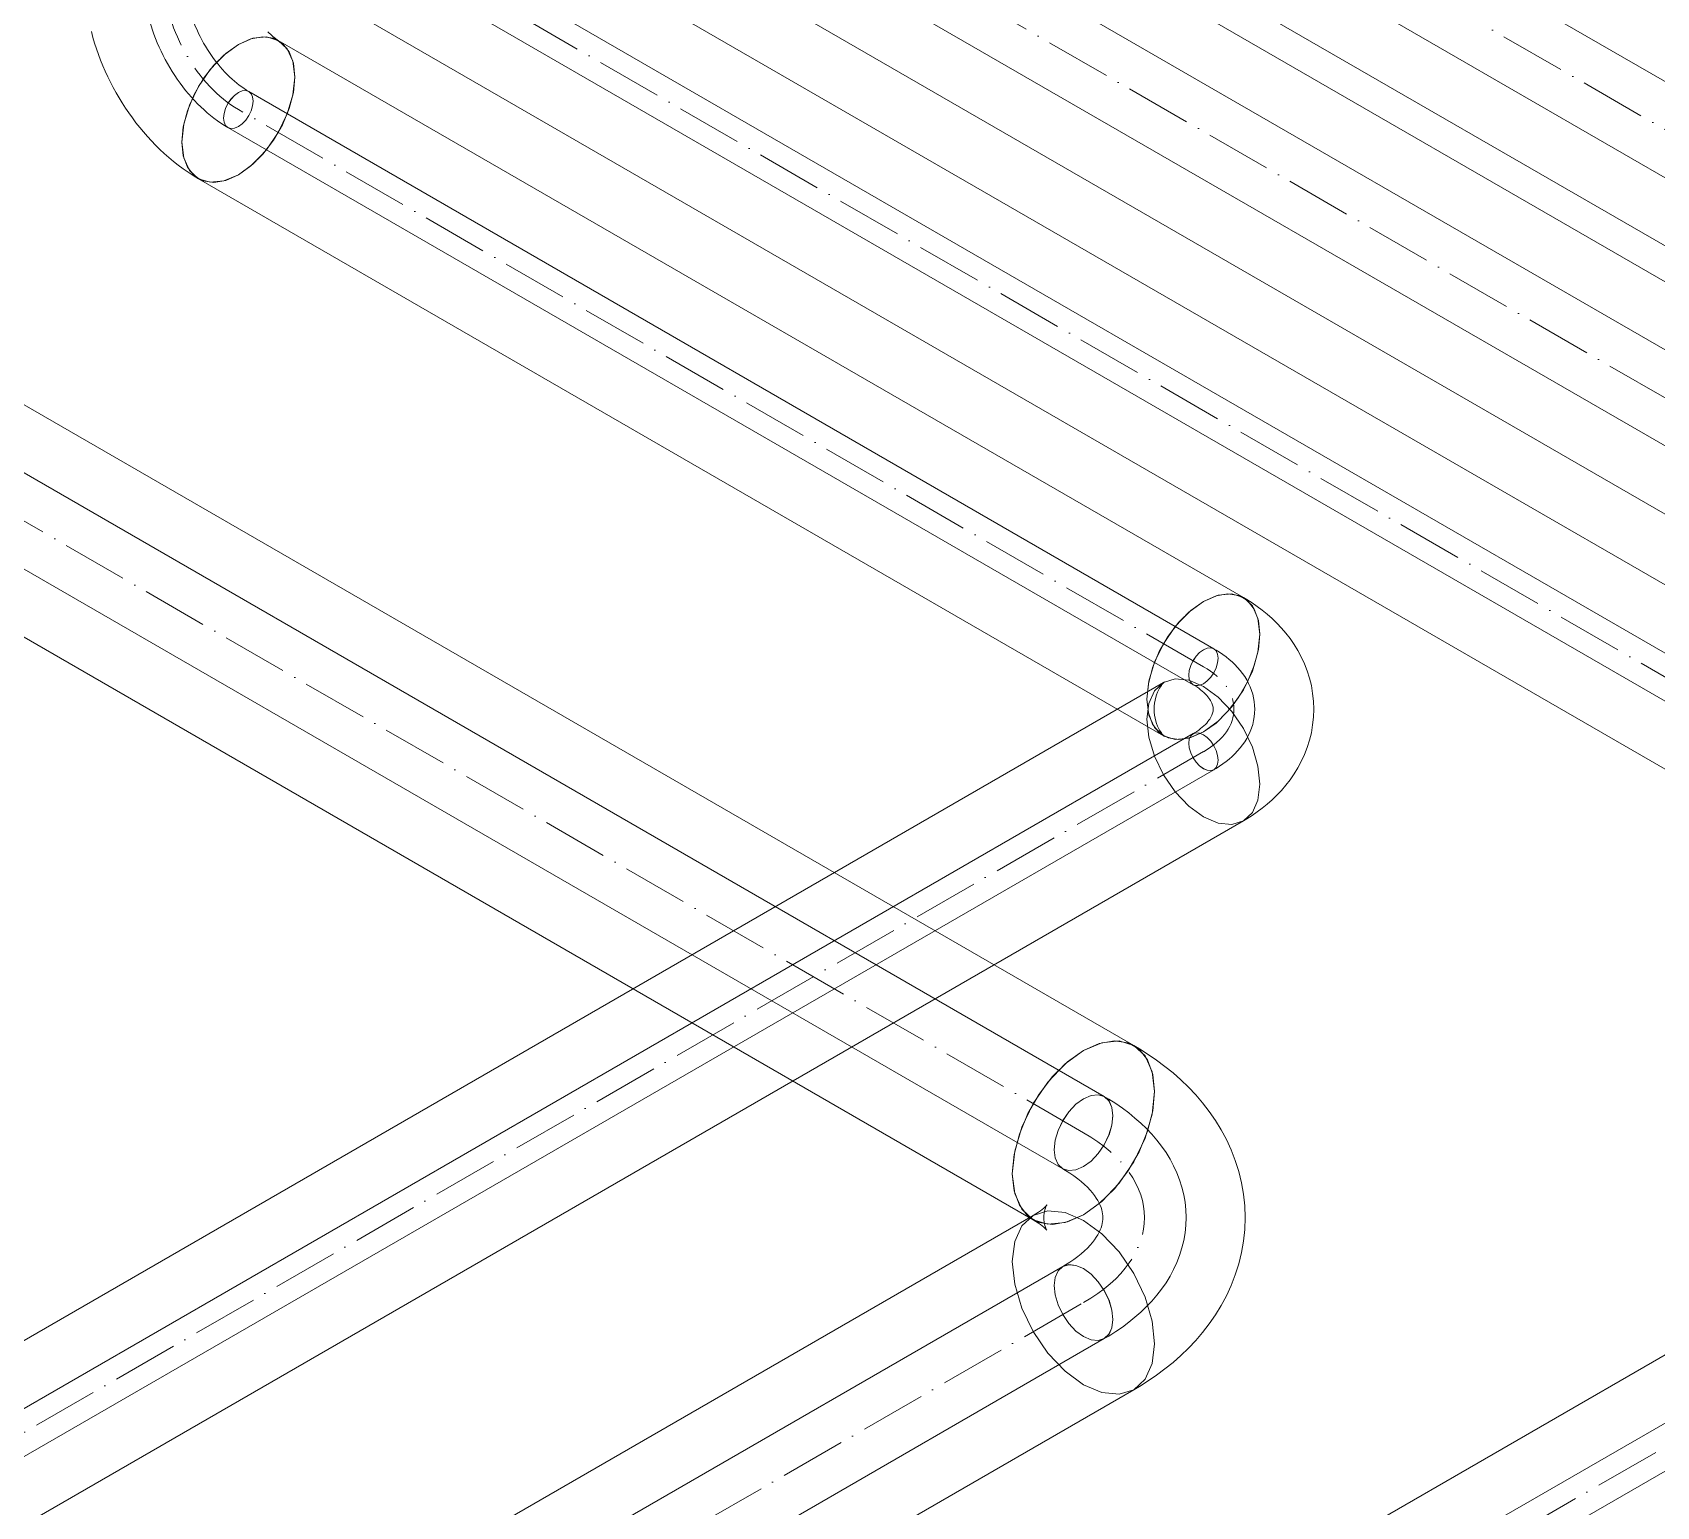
# Model space of a CAD drawing. Header units: millimetres. Extents: x -88595 to 880822, y -1054509 to -148035.
# Drawn here: x 424628.7 to 424876.4, y -355704.1 to -355479.3 of the extents above; entities that cross this region are included whole.
import ezdxf

# ---------------------------------------------------------------- set-up
doc = ezdxf.new("R2010")
doc.units = ezdxf.units.MM
doc.linetypes.add('$12$ADSK_Осевая', pattern=[14, 10, -2, 0, -2])
doc.linetypes.add('$13$ADSK_Осевая', pattern=[14, 10, -2, 0, -2])
for name, color, linetype, lineweight in [('Изоляция', 7, 'Continuous', 18), ('Трубопровод', 7, 'Continuous', 18), ('Трубопроводы', 7, 'Continuous', 18)]:
    doc.layers.add(name, color=color, linetype=linetype, lineweight=lineweight)

# ---------------------------------------------------------------- blocks, each defined once
blk = doc.blocks.new('$0$ADSK_МедьПайка_Отвод-гнутая труба - Отвод _гнутая труба_-V159-В_ОВ3_1')
at = {"layer": 'Трубопроводы', "color": 190, "true_color": 0x8000ff}
for points in [[(9860, -8223, 0), (9860.08, -8222.28, 0), (9860.3, -8221.53, 0), (9860.66, -8220.79, 0), (9861.12, -8220.11, 0), (9861.66, -8219.53, 0), (9862.24, -8219.11, 0), (9862.82, -8218.86, 0), (9863.37, -8218.81, 0), (9863.83, -8218.95, 0), (9864.19, -8219.28, 0), (9864.41, -8219.78, 0), (9864.49, -8220.41, 0)], [(9870.07, -8228.18, 0), (9870.05, -8227.6, 0), (9869.99, -8227.01, 0), (9869.89, -8226.44, 0), (9869.75, -8225.87, 0), (9869.57, -8225.31, 0), (9869.36, -8224.77, 0), (9869.12, -8224.24, 0), (9868.84, -8223.72, 0), (9868.54, -8223.22, 0), (9868.2, -8222.74, 0), (9867.84, -8222.27, 0), (9867.46, -8221.83, 0), (9867.05, -8221.39, 0), (9866.62, -8220.98, 0), (9866.17, -8220.58, 0), (9865.7, -8220.2, 0), (9865.21, -8219.84, 0), (9864.7, -8219.49, 0), (9864.17, -8219.16, 0), (9863.83, -8218.95, 0)], [(9864.49, -8220.41, 0), (9864.41, -8221.12, 0), (9864.19, -8221.88, 0), (9863.83, -8222.62, 0), (9863.37, -8223.3, 0), (9862.82, -8223.87, 0), (9862.24, -8224.3, 0), (9861.66, -8224.54, 0), (9861.12, -8224.6, 0), (9860.66, -8224.45, 0), (9860.3, -8224.12, 0), (9860.08, -8223.63, 0), (9860, -8223, 0)], [(9863.72, -8228.18, 0), (9863.71, -8228.04, 0), (9863.7, -8227.89, 0), (9863.67, -8227.74, 0), (9863.63, -8227.58, 0), (9863.58, -8227.41, 0), (9863.52, -8227.24, 0), (9863.43, -8227.07, 0), (9863.33, -8226.88, 0), (9863.22, -8226.69, 0), (9863.08, -8226.49, 0), (9862.92, -8226.29, 0), (9862.74, -8226.08, 0), (9862.54, -8225.87, 0), (9862.32, -8225.65, 0), (9862.07, -8225.43, 0), (9861.81, -8225.22, 0), (9861.52, -8225, 0), (9861.21, -8224.79, 0), (9860.88, -8224.58, 0), (9860.66, -8224.45, 0)], [(9863.72, -8228.18, 0), (9863.71, -8228.33, 0), (9863.7, -8228.48, 0), (9863.67, -8228.63, 0), (9863.63, -8228.79, 0), (9863.58, -8228.95, 0), (9863.52, -8229.12, 0), (9863.43, -8229.3, 0), (9863.33, -8229.49, 0), (9863.22, -8229.68, 0), (9863.08, -8229.88, 0), (9862.92, -8230.08, 0), (9862.74, -8230.29, 0), (9862.54, -8230.5, 0), (9862.32, -8230.72, 0), (9862.07, -8230.93, 0), (9861.81, -8231.15, 0), (9861.52, -8231.36, 0), (9861.21, -8231.58, 0), (9860.88, -8231.78, 0), (9860.66, -8231.92, 0)], [(9870.07, -8228.18, 0), (9870.05, -8228.77, 0), (9869.99, -8229.35, 0), (9869.89, -8229.93, 0), (9869.75, -8230.5, 0), (9869.57, -8231.06, 0), (9869.36, -8231.6, 0), (9869.12, -8232.13, 0), (9868.84, -8232.65, 0), (9868.54, -8233.15, 0), (9868.2, -8233.63, 0), (9867.84, -8234.09, 0), (9867.46, -8234.54, 0), (9867.05, -8234.97, 0), (9866.62, -8235.39, 0), (9866.17, -8235.79, 0), (9865.7, -8236.17, 0), (9865.21, -8236.53, 0), (9864.7, -8236.88, 0), (9864.17, -8237.21, 0), (9863.83, -8237.41, 0)], [(9864.49, -8235.96, 0), (9864.41, -8235.25, 0), (9864.19, -8234.49, 0), (9863.83, -8233.75, 0), (9863.37, -8233.07, 0), (9862.82, -8232.5, 0), (9862.24, -8232.07, 0), (9861.66, -8231.83, 0), (9861.12, -8231.77, 0), (9860.66, -8231.92, 0), (9860.3, -8232.25, 0), (9860.08, -8232.74, 0), (9860, -8233.37, 0)], [(9860, -8233.37, 0), (9860.08, -8234.08, 0), (9860.3, -8234.84, 0), (9860.66, -8235.58, 0), (9861.12, -8236.26, 0), (9861.66, -8236.83, 0), (9862.24, -8237.26, 0), (9862.82, -8237.5, 0), (9863.37, -8237.56, 0), (9863.83, -8237.41, 0), (9864.19, -8237.08, 0), (9864.41, -8236.59, 0), (9864.49, -8235.96, 0)]]:
    blk.add_polyline3d(points, dxfattribs=at)
blk = doc.blocks.new('$0$ADSK_МедьПайка_Отвод-гнутая труба - Отвод _гнутая труба_-V142-В_ОВ3_1')
at = {"layer": 'Трубопроводы', "color": 190, "true_color": 0x8000ff}
for points in [[(-18524.96, 7932.15, 0), (-18524.41, 7932.45, 0), (-18523.84, 7932.74, 0), (-18523.26, 7933.02, 0), (-18522.66, 7933.28, 0), (-18522.06, 7933.52, 0), (-18521.43, 7933.75, 0), (-18520.8, 7933.96, 0), (-18520.16, 7934.16, 0), (-18519.5, 7934.34, 0), (-18518.84, 7934.5, 0), (-18518.17, 7934.65, 0), (-18517.49, 7934.78, 0), (-18516.81, 7934.9, 0), (-18516.11, 7935, 0), (-18515.42, 7935.08, 0), (-18514.72, 7935.15, 0), (-18514.01, 7935.2, 0), (-18513.31, 7935.23, 0), (-18512.6, 7935.25, 0), (-18511.89, 7935.26, 0), (-18511.18, 7935.24, 0), (-18510.48, 7935.21, 0), (-18509.77, 7935.16, 0), (-18509.07, 7935.1, 0), (-18508.37, 7935.02, 0), (-18507.68, 7934.93, 0), (-18506.99, 7934.81, 0), (-18506.31, 7934.69, 0), (-18505.64, 7934.54, 0), (-18504.97, 7934.38, 0), (-18504.32, 7934.21, 0), (-18503.67, 7934.01, 0), (-18503.03, 7933.81, 0), (-18502.41, 7933.58, 0), (-18501.8, 7933.34, 0), (-18501.2, 7933.09, 0), (-18500.61, 7932.82, 0), (-18500.04, 7932.53, 0), (-18499.48, 7932.23, 0), (-18499.34, 7932.15, 0)], [(-18521.13, 7928.1, 0), (-18521.21, 7928.82, 0), (-18521.43, 7929.57, 0), (-18521.79, 7930.31, 0), (-18522.25, 7930.99, 0), (-18522.79, 7931.57, 0), (-18523.37, 7931.99, 0), (-18523.96, 7932.24, 0), (-18524.5, 7932.29, 0), (-18524.96, 7932.15, 0), (-18525.32, 7931.82, 0), (-18525.54, 7931.32, 0), (-18525.62, 7930.69, 0)], [(-18498.68, 7930.69, 0), (-18498.76, 7931.32, 0), (-18498.98, 7931.82, 0), (-18499.34, 7932.15, 0), (-18499.8, 7932.29, 0), (-18500.34, 7932.24, 0), (-18500.92, 7931.99, 0), (-18501.51, 7931.57, 0), (-18502.05, 7930.99, 0), (-18502.51, 7930.31, 0), (-18502.87, 7929.57, 0), (-18503.09, 7928.82, 0), (-18503.17, 7928.1, 0)], [(-18525.62, 7930.69, 0), (-18525.54, 7929.98, 0), (-18525.32, 7929.22, 0), (-18524.96, 7928.48, 0), (-18524.5, 7927.8, 0), (-18523.96, 7927.23, 0), (-18523.37, 7926.8, 0), (-18522.79, 7926.56, 0), (-18522.25, 7926.5, 0), (-18521.79, 7926.65, 0), (-18521.43, 7926.98, 0), (-18521.21, 7927.47, 0), (-18521.13, 7928.1, 0)], [(-18503.17, 7928.1, 0), (-18503.09, 7927.47, 0), (-18502.87, 7926.98, 0), (-18502.51, 7926.65, 0), (-18502.05, 7926.5, 0), (-18501.51, 7926.56, 0), (-18500.92, 7926.8, 0), (-18500.34, 7927.23, 0), (-18499.8, 7927.8, 0), (-18499.34, 7928.48, 0), (-18498.98, 7929.22, 0), (-18498.76, 7929.98, 0), (-18498.68, 7930.69, 0)], [(-18521.79, 7926.65, 0), (-18521.42, 7926.85, 0), (-18521.04, 7927.04, 0), (-18520.64, 7927.23, 0), (-18520.22, 7927.42, 0), (-18519.79, 7927.59, 0), (-18519.34, 7927.76, 0), (-18518.87, 7927.91, 0), (-18518.39, 7928.06, 0), (-18517.9, 7928.19, 0), (-18517.39, 7928.32, 0), (-18516.88, 7928.43, 0), (-18516.35, 7928.53, 0), (-18515.82, 7928.62, 0), (-18515.28, 7928.7, 0), (-18514.73, 7928.77, 0), (-18514.18, 7928.82, 0), (-18513.63, 7928.86, 0), (-18513.07, 7928.89, 0), (-18512.51, 7928.9, 0), (-18511.94, 7928.91, 0), (-18511.38, 7928.89, 0), (-18510.82, 7928.87, 0), (-18510.27, 7928.83, 0), (-18509.71, 7928.78, 0), (-18509.17, 7928.72, 0), (-18508.62, 7928.65, 0), (-18508.09, 7928.56, 0), (-18507.56, 7928.46, 0), (-18507.04, 7928.35, 0), (-18506.54, 7928.23, 0), (-18506.04, 7928.09, 0), (-18505.56, 7927.95, 0), (-18505.09, 7927.8, 0), (-18504.63, 7927.64, 0), (-18504.19, 7927.46, 0), (-18503.77, 7927.28, 0), (-18503.36, 7927.1, 0), (-18502.98, 7926.9, 0), (-18502.61, 7926.7, 0), (-18502.51, 7926.65, 0)]]:
    blk.add_polyline3d(points, dxfattribs=at)
blk = doc.blocks.new('$0$ADSK_МедьПайка_Отвод-гнутая труба - Отвод _гнутая труба_-V161-В_ОВ3_1')
at = {"layer": 'Трубопроводы', "color": 134, "true_color": 0x00a6a6}
for points in [[(9793.5, -8211.69, 0), (9793.65, -8210.26, 0), (9794.1, -8208.75, 0), (9794.81, -8207.27, 0), (9795.74, -8205.9, 0), (9796.82, -8204.76, 0), (9797.99, -8203.91, 0), (9799.15, -8203.42, 0), (9800.23, -8203.31, 0), (9801.16, -8203.6, 0), (9801.87, -8204.26, 0), (9802.32, -8205.25, 0), (9802.48, -8206.51, 0)], [(9813.63, -8222.06, 0), (9813.59, -8220.89, 0), (9813.47, -8219.72, 0), (9813.27, -8218.57, 0), (9812.99, -8217.43, 0), (9812.64, -8216.31, 0), (9812.22, -8215.22, 0), (9811.73, -8214.16, 0), (9811.18, -8213.13, 0), (9810.57, -8212.13, 0), (9809.9, -8211.17, 0), (9809.18, -8210.24, 0), (9808.41, -8209.34, 0), (9807.6, -8208.48, 0), (9806.74, -8207.65, 0), (9805.83, -8206.86, 0), (9804.89, -8206.09, 0), (9803.91, -8205.37, 0), (9802.9, -8204.67, 0), (9801.85, -8204, 0), (9801.16, -8203.6, 0)], [(9802.48, -8206.51, 0), (9802.32, -8207.94, 0), (9801.87, -8209.45, 0), (9801.16, -8210.93, 0), (9800.23, -8212.29, 0), (9799.15, -8213.44, 0), (9797.99, -8214.28, 0), (9796.82, -8214.78, 0), (9795.74, -8214.88, 0), (9794.81, -8214.6, 0), (9794.1, -8213.94, 0), (9793.65, -8212.94, 0), (9793.5, -8211.69, 0)], [(9800.93, -8222.06, 0), (9800.92, -8221.77, 0), (9800.89, -8221.47, 0), (9800.84, -8221.16, 0), (9800.76, -8220.85, 0), (9800.66, -8220.52, 0), (9800.53, -8220.18, 0), (9800.36, -8219.83, 0), (9800.17, -8219.45, 0), (9799.93, -8219.07, 0), (9799.66, -8218.67, 0), (9799.34, -8218.27, 0), (9798.98, -8217.85, 0), (9798.58, -8217.42, 0), (9798.13, -8216.99, 0), (9797.64, -8216.56, 0), (9797.11, -8216.13, 0), (9796.53, -8215.7, 0), (9795.91, -8215.28, 0), (9795.25, -8214.86, 0), (9794.81, -8214.6, 0)], [(9800.93, -8222.06, 0), (9800.92, -8222.35, 0), (9800.89, -8222.65, 0), (9800.84, -8222.96, 0), (9800.76, -8223.27, 0), (9800.66, -8223.6, 0), (9800.53, -8223.94, 0), (9800.36, -8224.29, 0), (9800.17, -8224.67, 0), (9799.93, -8225.05, 0), (9799.66, -8225.45, 0), (9799.34, -8225.85, 0), (9798.98, -8226.27, 0), (9798.58, -8226.7, 0), (9798.13, -8227.13, 0), (9797.64, -8227.56, 0), (9797.11, -8227.99, 0), (9796.53, -8228.42, 0), (9795.91, -8228.84, 0), (9795.25, -8229.26, 0), (9794.81, -8229.52, 0)], [(9813.63, -8222.06, 0), (9813.59, -8223.23, 0), (9813.47, -8224.4, 0), (9813.27, -8225.55, 0), (9812.99, -8226.69, 0), (9812.64, -8227.81, 0), (9812.22, -8228.9, 0), (9811.73, -8229.96, 0), (9811.18, -8230.99, 0), (9810.57, -8231.99, 0), (9809.9, -8232.95, 0), (9809.18, -8233.88, 0), (9808.41, -8234.78, 0), (9807.6, -8235.64, 0), (9806.74, -8236.47, 0), (9805.83, -8237.26, 0), (9804.89, -8238.03, 0), (9803.91, -8238.75, 0), (9802.9, -8239.45, 0), (9801.85, -8240.12, 0), (9801.16, -8240.52, 0)], [(9802.48, -8237.61, 0), (9802.32, -8236.18, 0), (9801.87, -8234.67, 0), (9801.16, -8233.19, 0), (9800.23, -8231.83, 0), (9799.15, -8230.68, 0), (9797.99, -8229.84, 0), (9796.82, -8229.34, 0), (9795.74, -8229.24, 0), (9794.81, -8229.52, 0), (9794.1, -8230.18, 0), (9793.65, -8231.18, 0), (9793.5, -8232.43, 0)], [(9793.5, -8232.43, 0), (9793.65, -8233.86, 0), (9794.1, -8235.37, 0), (9794.81, -8236.86, 0), (9795.74, -8238.22, 0), (9796.82, -8239.36, 0), (9797.99, -8240.21, 0), (9799.15, -8240.7, 0), (9800.23, -8240.81, 0), (9801.16, -8240.52, 0), (9801.87, -8239.86, 0), (9802.32, -8238.87, 0), (9802.48, -8237.61, 0)]]:
    blk.add_polyline3d(points, dxfattribs=at)

msp = doc.modelspace()

# ---------------------------------------------------------------- linework, layer by layer
at = {"layer": 'Изоляция', "color": 134, "true_color": 0x00a6a6}
for p, q in [((425105.49, -355648.77), (424749.75, -355443.38)), ((424760.22, -355443.96), (425073.97, -355625.1)), ((424734.4, -355469.97), (425090.14, -355675.36)), ((424796.72, -355633.8), (424608.33, -355525.03)), ((424592.98, -355551.62), (424781.37, -355660.39)), ((424781.37, -355659.73), (423526.85, -356384.03)), ((423542.2, -356410.61), (424796.72, -355686.31))]:
    msp.add_line(p, q, dxfattribs=at)
at = {"layer": 'Изоляция', "color": 190, "true_color": 0x8000ff}
for p, q in [((424974.33, -355619.3), (424691.55, -355456.04)), ((424679.38, -355477.13), (424962.15, -355640.39)), ((424813.43, -355565.47), (424666.22, -355480.48)), ((424654.05, -355501.56), (424801.26, -355586.55)), ((424801.26, -355578.43), (423524.28, -356315.69)), ((423536.46, -356336.78), (424813.43, -355599.52)), ((424962.15, -355632.26), (423725.96, -356345.98))]:
    msp.add_line(p, q, dxfattribs=at)
for points in [[(424654.05, -355501.56, 0), (424653.25, -355501.08, 0), (424652.46, -355500.58, 0), (424651.7, -355500.05, 0), (424650.96, -355499.5, 0), (424650.24, -355498.93, 0), (424649.53, -355498.34, 0), (424648.84, -355497.73, 0), (424648.17, -355497.11, 0), (424647.52, -355496.46, 0), (424646.89, -355495.81, 0), (424646.27, -355495.13, 0), (424645.67, -355494.44, 0), (424645.09, -355493.74, 0), (424644.52, -355493.02, 0), (424643.97, -355492.28, 0), (424643.44, -355491.54, 0), (424642.93, -355490.78, 0), (424642.43, -355490.01, 0), (424641.95, -355489.23, 0), (424641.49, -355488.44, 0), (424641.05, -355487.64, 0), (424640.62, -355486.82, 0), (424640.22, -355486, 0), (424639.83, -355485.17, 0), (424639.47, -355484.33, 0), (424639.12, -355483.48, 0), (424638.8, -355482.63, 0), (424638.5, -355481.77, 0), (424638.22, -355480.9, 0), (424637.96, -355480.02, 0), (424637.72, -355479.13, 0)], [(424668.75, -355486.05, 0), (424668.53, -355483.96, 0), (424667.89, -355482.23, 0), (424666.87, -355480.94, 0), (424665.5, -355480.15, 0), (424663.87, -355479.91, 0), (424662.05, -355480.22, 0), (424660.14, -355481.08, 0)], [(424660.14, -355481.08, 0), (424662.37, -355480.13, 0), (424664.44, -355479.93, 0), (424666.22, -355480.48, 0), (424667.59, -355481.75, 0), (424668.45, -355483.65, 0), (424668.75, -355486.05, 0)], [(424666.22, -355480.48, 0), (424666.13, -355480.42, 0), (424666.02, -355480.35, 0), (424665.88, -355480.26, 0), (424665.74, -355480.15, 0), (424665.58, -355480.02, 0), (424665.41, -355479.88, 0), (424665.23, -355479.72, 0), (424665.04, -355479.54, 0), (424664.84, -355479.35, 0), (424664.64, -355479.14, 0)], [(424651.53, -355495.99, 0), (424651.82, -355493.25, 0), (424652.68, -355490.35, 0), (424654.05, -355487.51, 0), (424655.83, -355484.9, 0), (424657.91, -355482.71, 0), (424660.14, -355481.08, 0)], [(424660.14, -355481.08, 0), (424658.22, -355482.44, 0), (424656.4, -355484.22, 0), (424654.77, -355486.35, 0), (424653.41, -355488.71, 0), (424652.38, -355491.19, 0), (424651.74, -355493.66, 0), (424651.53, -355495.99, 0)], [(424668.75, -355486.05, 0), (424668.45, -355488.79, 0), (424667.59, -355491.69, 0), (424666.22, -355494.54, 0), (424664.44, -355497.14, 0), (424662.37, -355499.34, 0), (424660.14, -355500.96, 0)], [(424660.14, -355500.96, 0), (424662.05, -355499.61, 0), (424663.87, -355497.82, 0), (424665.51, -355495.69, 0), (424666.87, -355493.33, 0), (424667.89, -355490.85, 0), (424668.53, -355488.39, 0), (424668.75, -355486.05, 0)], [(424660.14, -355500.96, 0), (424657.91, -355501.91, 0), (424655.83, -355502.11, 0), (424654.05, -355501.56, 0), (424652.68, -355500.3, 0), (424651.82, -355498.39, 0), (424651.53, -355495.99, 0)], [(424651.53, -355495.99, 0), (424651.74, -355498.08, 0), (424652.38, -355499.81, 0), (424653.41, -355501.11, 0), (424654.77, -355501.89, 0), (424656.4, -355502.13, 0), (424658.22, -355501.82, 0), (424660.14, -355500.96, 0)], [(424807.34, -355566.07, 0), (424805.11, -355567.69, 0), (424803.04, -355569.89, 0), (424801.26, -355572.5, 0), (424799.89, -355575.34, 0), (424799.03, -355578.24, 0), (424798.73, -355580.98, 0)], [(424798.73, -355580.98, 0), (424798.95, -355578.64, 0), (424799.59, -355576.17, 0), (424800.61, -355573.7, 0), (424801.98, -355571.34, 0), (424803.61, -355569.21, 0), (424805.43, -355567.42, 0), (424807.34, -355566.07, 0)], [(424807.34, -355566.07, 0), (424809.26, -355565.21, 0), (424811.08, -355564.9, 0), (424812.71, -355565.14, 0), (424814.07, -355565.93, 0), (424815.1, -355567.22, 0), (424815.74, -355568.95, 0), (424815.95, -355571.04, 0)], [(424815.95, -355571.04, 0), (424815.66, -355568.64, 0), (424814.8, -355566.74, 0), (424813.43, -355565.47, 0), (424811.65, -355564.92, 0), (424809.57, -355565.12, 0), (424807.34, -355566.07, 0)], [(424824.17, -355582.49, 0), (424824.13, -355581.28, 0), (424824, -355580.08, 0), (424823.8, -355578.9, 0), (424823.52, -355577.75, 0), (424823.16, -355576.64, 0), (424822.75, -355575.56, 0), (424822.27, -355574.53, 0), (424821.75, -355573.55, 0), (424821.17, -355572.61, 0), (424820.56, -355571.73, 0), (424819.92, -355570.89, 0), (424819.24, -355570.11, 0), (424818.54, -355569.36, 0), (424817.82, -355568.67, 0), (424817.07, -355568.01, 0), (424816.31, -355567.4, 0), (424815.54, -355566.82, 0), (424814.75, -355566.28, 0), (424813.95, -355565.77, 0), (424813.43, -355565.47, 0)], [(424807.34, -355585.95, 0), (424809.57, -355584.33, 0), (424811.65, -355582.13, 0), (424813.43, -355579.52, 0), (424814.8, -355576.68, 0), (424815.66, -355573.78, 0), (424815.95, -355571.04, 0)], [(424815.95, -355571.04, 0), (424815.74, -355573.38, 0), (424815.1, -355575.85, 0), (424814.07, -355578.32, 0), (424812.71, -355580.69, 0), (424811.08, -355582.81, 0), (424809.26, -355584.6, 0), (424807.34, -355585.95, 0)], [(424798.73, -355584, 0), (424799.03, -355581.6, 0), (424799.89, -355579.7, 0), (424801.26, -355578.43, 0), (424803.04, -355577.88, 0), (424805.11, -355578.08, 0), (424807.34, -355579.03, 0)], [(424807.34, -355579.03, 0), (424805.11, -355578.08, 0), (424803.04, -355577.88, 0), (424801.26, -355578.43, 0), (424799.89, -355579.7, 0), (424799.03, -355581.6, 0), (424798.73, -355584, 0)], [(424799.82, -355582.49, 0), (424799.83, -355582.02, 0), (424799.88, -355581.55, 0), (424799.96, -355581.1, 0), (424800.06, -355580.67, 0), (424800.19, -355580.28, 0), (424800.33, -355579.92, 0), (424800.48, -355579.6, 0), (424800.63, -355579.31, 0), (424800.78, -355579.07, 0), (424800.92, -355578.87, 0), (424801.04, -355578.7, 0), (424801.16, -355578.57, 0), (424801.25, -355578.47, 0), (424801.32, -355578.4, 0), (424801.37, -355578.36, 0), (424801.39, -355578.34, 0), (424801.39, -355578.34, 0)], [(424801.39, -355578.34, 0), (424801.38, -355578.35, 0), (424801.34, -355578.38, 0), (424801.28, -355578.42, 0), (424801.26, -355578.43, 0)], [(424807.34, -355579.03, 0), (424809.57, -355580.66, 0), (424811.65, -355582.85, 0), (424813.43, -355585.46, 0), (424814.8, -355588.31, 0), (424815.66, -355591.2, 0), (424815.95, -355593.94, 0)], [(424815.95, -355593.94, 0), (424815.66, -355591.2, 0), (424814.8, -355588.31, 0), (424813.43, -355585.46, 0), (424811.65, -355582.85, 0), (424809.57, -355580.66, 0), (424807.34, -355579.03, 0)], [(424798.73, -355580.98, 0), (424799.03, -355583.38, 0), (424799.89, -355585.29, 0), (424801.26, -355586.55, 0), (424803.04, -355587.1, 0), (424805.11, -355586.9, 0), (424807.34, -355585.95, 0)], [(424807.34, -355585.95, 0), (424805.43, -355586.81, 0), (424803.61, -355587.12, 0), (424801.97, -355586.88, 0), (424800.61, -355586.09, 0), (424799.59, -355584.8, 0), (424798.95, -355583.07, 0), (424798.73, -355580.98, 0)], [(424807.34, -355598.91, 0), (424805.11, -355597.29, 0), (424803.04, -355595.1, 0), (424801.26, -355592.49, 0), (424799.89, -355589.64, 0), (424799.03, -355586.74, 0), (424798.73, -355584, 0)], [(424798.73, -355584, 0), (424799.03, -355586.74, 0), (424799.89, -355589.64, 0), (424801.26, -355592.49, 0), (424803.04, -355595.1, 0), (424805.11, -355597.29, 0), (424807.34, -355598.91, 0)], [(424799.82, -355582.49, 0), (424799.83, -355582.97, 0), (424799.88, -355583.43, 0), (424799.96, -355583.88, 0), (424800.06, -355584.31, 0), (424800.19, -355584.7, 0), (424800.33, -355585.06, 0), (424800.48, -355585.39, 0), (424800.63, -355585.67, 0), (424800.78, -355585.91, 0), (424800.92, -355586.12, 0), (424801.04, -355586.28, 0), (424801.16, -355586.41, 0), (424801.25, -355586.51, 0), (424801.32, -355586.58, 0), (424801.37, -355586.62, 0), (424801.39, -355586.64, 0), (424801.39, -355586.64, 0)], [(424824.17, -355582.49, 0), (424824.13, -355583.7, 0), (424824, -355584.9, 0), (424823.8, -355586.08, 0), (424823.52, -355587.23, 0), (424823.16, -355588.35, 0), (424822.75, -355589.42, 0), (424822.27, -355590.45, 0), (424821.75, -355591.44, 0), (424821.17, -355592.37, 0), (424820.56, -355593.25, 0), (424819.92, -355594.09, 0), (424819.24, -355594.88, 0), (424818.54, -355595.62, 0), (424817.82, -355596.32, 0), (424817.07, -355596.97, 0), (424816.31, -355597.59, 0), (424815.54, -355598.16, 0), (424814.75, -355598.7, 0), (424813.95, -355599.21, 0), (424813.43, -355599.52, 0)], [(424801.39, -355586.64, 0), (424801.38, -355586.63, 0), (424801.34, -355586.61, 0), (424801.28, -355586.57, 0), (424801.26, -355586.55, 0)], [(424815.95, -355593.94, 0), (424815.66, -355596.35, 0), (424814.8, -355598.25, 0), (424813.43, -355599.52, 0), (424811.65, -355600.07, 0), (424809.57, -355599.86, 0), (424807.34, -355598.91, 0)], [(424807.34, -355598.91, 0), (424809.57, -355599.86, 0), (424811.65, -355600.07, 0), (424813.43, -355599.52, 0), (424814.8, -355598.25, 0), (424815.66, -355596.35, 0), (424815.95, -355593.94, 0)]]:
    msp.add_polyline3d(points, dxfattribs=at)
at = {"layer": 'Изоляция', "color": 134, "true_color": 0x00a6a6}
for points in [[(424789.05, -355634.56, 0), (424791.46, -355633.48, 0), (424793.76, -355633.09, 0), (424795.82, -355633.39, 0), (424797.53, -355634.38, 0), (424798.83, -355636.01, 0), (424799.63, -355638.2, 0), (424799.9, -355640.83, 0)], [(424799.9, -355640.83, 0), (424799.53, -355637.8, 0), (424798.45, -355635.4, 0), (424796.72, -355633.8, 0), (424794.47, -355633.11, 0), (424791.86, -355633.37, 0), (424789.05, -355634.56, 0)], [(424813.7, -355660.06, 0), (424813.63, -355658.26, 0), (424813.45, -355656.48, 0), (424813.14, -355654.73, 0), (424812.72, -355653.01, 0), (424812.2, -355651.33, 0), (424811.57, -355649.71, 0), (424810.85, -355648.15, 0), (424810.05, -355646.65, 0), (424809.17, -355645.22, 0), (424808.22, -355643.85, 0), (424807.22, -355642.55, 0), (424806.16, -355641.31, 0), (424805.05, -355640.14, 0), (424803.89, -355639.03, 0), (424802.7, -355637.98, 0), (424801.47, -355636.98, 0), (424800.2, -355636.04, 0), (424798.91, -355635.15, 0), (424797.58, -355634.31, 0), (424796.72, -355633.8, 0)], [(424789.05, -355634.56, 0), (424786.24, -355636.61, 0), (424783.62, -355639.38, 0), (424781.37, -355642.67, 0), (424779.65, -355646.26, 0), (424778.56, -355649.91, 0), (424778.19, -355653.36, 0)], [(424778.19, -355653.36, 0), (424778.46, -355650.42, 0), (424779.27, -355647.3, 0), (424780.56, -355644.18, 0), (424782.28, -355641.2, 0), (424784.34, -355638.52, 0), (424786.63, -355636.27, 0), (424789.05, -355634.56, 0)], [(424789.05, -355659.63, 0), (424791.86, -355657.58, 0), (424794.47, -355654.82, 0), (424796.72, -355651.53, 0), (424798.45, -355647.94, 0), (424799.53, -355644.29, 0), (424799.9, -355640.83, 0)], [(424799.9, -355640.83, 0), (424799.63, -355643.78, 0), (424798.82, -355646.89, 0), (424797.53, -355650.01, 0), (424795.81, -355652.99, 0), (424793.75, -355655.67, 0), (424791.46, -355657.92, 0), (424789.05, -355659.63, 0)], [(424778.19, -355653.36, 0), (424778.56, -355656.39, 0), (424779.65, -355658.79, 0), (424781.37, -355660.39, 0), (424783.62, -355661.08, 0), (424786.24, -355660.82, 0), (424789.05, -355659.63, 0)], [(424789.05, -355659.63, 0), (424786.63, -355660.71, 0), (424784.34, -355661.11, 0), (424782.28, -355660.8, 0), (424780.56, -355659.81, 0), (424779.27, -355658.18, 0), (424778.46, -355655.99, 0), (424778.19, -355653.36, 0)], [(424783.46, -355658.12, 0), (424783.44, -355658.15, 0), (424783.39, -355658.21, 0), (424783.3, -355658.31, 0), (424783.16, -355658.44, 0), (424782.98, -355658.61, 0), (424782.76, -355658.8, 0), (424782.48, -355659.01, 0), (424782.16, -355659.23, 0), (424781.8, -355659.47, 0), (424781.38, -355659.72, 0), (424781.37, -355659.73, 0)], [(424783, -355660.06, 0), (424783.01, -355659.73, 0), (424783.04, -355659.41, 0), (424783.09, -355659.11, 0), (424783.16, -355658.85, 0), (424783.23, -355658.61, 0), (424783.3, -355658.43, 0), (424783.37, -355658.28, 0), (424783.42, -355658.18, 0), (424783.45, -355658.13, 0), (424783.46, -355658.12, 0)], [(424778.19, -355666.75, 0), (424778.56, -355663.72, 0), (424779.65, -355661.33, 0), (424781.37, -355659.73, 0), (424783.62, -355659.03, 0), (424786.24, -355659.29, 0), (424789.05, -355660.49, 0)], [(424789.05, -355660.49, 0), (424786.24, -355659.29, 0), (424783.62, -355659.03, 0), (424781.37, -355659.73, 0), (424779.65, -355661.33, 0), (424778.56, -355663.72, 0), (424778.19, -355666.75, 0)], [(424783.46, -355661.99, 0), (424783.44, -355661.97, 0), (424783.39, -355661.91, 0), (424783.3, -355661.81, 0), (424783.16, -355661.67, 0), (424782.98, -355661.51, 0), (424782.76, -355661.32, 0), (424782.48, -355661.11, 0), (424782.16, -355660.88, 0), (424781.8, -355660.64, 0), (424781.38, -355660.4, 0), (424781.37, -355660.39, 0)], [(424783, -355660.06, 0), (424783.01, -355660.39, 0), (424783.04, -355660.7, 0), (424783.09, -355661, 0), (424783.16, -355661.27, 0), (424783.23, -355661.5, 0), (424783.3, -355661.69, 0), (424783.37, -355661.84, 0), (424783.42, -355661.93, 0), (424783.45, -355661.98, 0), (424783.46, -355661.99, 0)], [(424789.05, -355660.49, 0), (424791.86, -355662.54, 0), (424794.47, -355665.3, 0), (424796.72, -355668.59, 0), (424798.45, -355672.18, 0), (424799.53, -355675.83, 0), (424799.9, -355679.29, 0)], [(424799.9, -355679.29, 0), (424799.53, -355675.83, 0), (424798.45, -355672.18, 0), (424796.72, -355668.59, 0), (424794.47, -355665.3, 0), (424791.86, -355662.54, 0), (424789.05, -355660.49, 0)], [(424813.7, -355660.06, 0), (424813.63, -355661.85, 0), (424813.45, -355663.63, 0), (424813.14, -355665.39, 0), (424812.72, -355667.11, 0), (424812.2, -355668.79, 0), (424811.57, -355670.41, 0), (424810.85, -355671.97, 0), (424810.05, -355673.47, 0), (424809.17, -355674.9, 0), (424808.22, -355676.27, 0), (424807.22, -355677.57, 0), (424806.16, -355678.8, 0), (424805.05, -355679.98, 0), (424803.89, -355681.09, 0), (424802.7, -355682.14, 0), (424801.47, -355683.14, 0), (424800.2, -355684.08, 0), (424798.91, -355684.97, 0), (424797.58, -355685.81, 0), (424796.72, -355686.31, 0)], [(424789.05, -355685.55, 0), (424786.24, -355683.5, 0), (424783.62, -355680.74, 0), (424781.37, -355677.45, 0), (424779.65, -355673.86, 0), (424778.56, -355670.21, 0), (424778.19, -355666.75, 0)], [(424778.19, -355666.75, 0), (424778.56, -355670.21, 0), (424779.65, -355673.86, 0), (424781.37, -355677.45, 0), (424783.62, -355680.74, 0), (424786.24, -355683.5, 0), (424789.05, -355685.55, 0)], [(424799.9, -355679.29, 0), (424799.53, -355682.32, 0), (424798.45, -355684.71, 0), (424796.72, -355686.31, 0), (424794.47, -355687.01, 0), (424791.86, -355686.75, 0), (424789.05, -355685.55, 0)], [(424789.05, -355685.55, 0), (424791.86, -355686.75, 0), (424794.47, -355687.01, 0), (424796.72, -355686.31, 0), (424798.45, -355684.71, 0), (424799.53, -355682.32, 0), (424799.9, -355679.29, 0)]]:
    msp.add_polyline3d(points, dxfattribs=at)
at = {"layer": 'Трубопровод', "color": 134, "true_color": 0x00a6a6}
for p, q in [((425084.82, -355606.3), (424771.07, -355425.16)), ((424764.72, -355436.16), (425078.47, -355617.3)), ((425100.99, -355656.56), (424745.25, -355451.18)), ((424738.9, -355462.18), (425094.64, -355667.56)), ((424792.22, -355641.6), (424603.83, -355532.83)), ((424597.48, -355543.83), (424785.87, -355652.6)), ((424785.87, -355667.52), (423531.35, -356391.82)), ((423537.7, -356402.82), (424792.22, -355678.52))]:
    msp.add_line(p, q, dxfattribs=at)
at = {"layer": 'Трубопровод', "color": 134, "linetype": '$12$ADSK_Осевая', "true_color": 0x00a6a6}
for p, q in [((425081.64, -355611.8), (424767.9, -355430.66)), ((425081.64, -355611.8), (424767.9, -355430.66)), ((425097.81, -355662.06), (424742.07, -355456.68)), ((425097.81, -355662.06), (424742.07, -355456.68)), ((424789.05, -355647.1), (424600.65, -355538.33)), ((424789.05, -355647.1), (424600.65, -355538.33)), ((423534.52, -356397.32), (424789.05, -355673.02)), ((423534.52, -356397.32), (424789.05, -355673.02))]:
    msp.add_line(p, q, dxfattribs=at)
at = {"layer": 'Трубопровод', "color": 190, "true_color": 0x8000ff}
for p, q in [((424969.83, -355627.09), (424687.05, -355463.83)), ((424683.88, -355469.33), (424966.65, -355632.59)), ((424808.93, -355573.26), (424661.72, -355488.27)), ((424658.55, -355493.77), (424805.76, -355578.76)), ((424805.76, -355586.22), (423528.78, -356323.48)), ((423531.96, -356328.98), (424808.93, -355591.72)), ((424966.65, -355640.06), (423730.46, -356353.78)), ((423733.63, -356359.28), (424969.83, -355645.56))]:
    msp.add_line(p, q, dxfattribs=at)
at = {"layer": 'Трубопровод', "color": 190, "linetype": '$12$ADSK_Осевая', "true_color": 0x8000ff}
for p, q in [((424968.24, -355629.84), (424685.47, -355466.58)), ((424968.24, -355629.84), (424685.47, -355466.58)), ((424807.34, -355576.01), (424660.14, -355491.02)), ((424807.34, -355576.01), (424660.14, -355491.02)), ((423530.37, -356326.23), (424807.34, -355588.97)), ((423530.37, -356326.23), (424807.34, -355588.97)), ((423732.04, -356356.53), (424968.24, -355642.81)), ((423732.04, -356356.53), (424968.24, -355642.81))]:
    msp.add_line(p, q, dxfattribs=at)
at = {"layer": 'Трубопровод', "color": 190, "true_color": 0x8000ff}
for points in [[(424657.89, -355492.32, 0), (424657.97, -355491.6, 0), (424658.19, -355490.85, 0), (424658.55, -355490.1, 0), (424659.01, -355489.42, 0), (424659.56, -355488.85, 0), (424660.14, -355488.43, 0)], [(424660.14, -355488.43, 0), (424660.72, -355488.18, 0), (424661.26, -355488.13, 0), (424661.72, -355488.27, 0), (424662.08, -355488.6, 0), (424662.31, -355489.1, 0), (424662.38, -355489.72, 0)], [(424662.38, -355489.72, 0), (424662.31, -355490.44, 0), (424662.08, -355491.19, 0), (424661.72, -355491.94, 0), (424661.26, -355492.62, 0), (424660.72, -355493.19, 0), (424660.14, -355493.61, 0)], [(424660.14, -355493.61, 0), (424659.56, -355493.86, 0), (424659.01, -355493.91, 0), (424658.55, -355493.77, 0), (424658.19, -355493.44, 0), (424657.97, -355492.94, 0), (424657.89, -355492.32, 0)], [(424807.34, -355573.42, 0), (424806.76, -355573.84, 0), (424806.22, -355574.41, 0), (424805.76, -355575.09, 0), (424805.4, -355575.84, 0), (424805.17, -355576.59, 0), (424805.1, -355577.31, 0)], [(424809.59, -355574.71, 0), (424809.51, -355574.09, 0), (424809.29, -355573.59, 0), (424808.93, -355573.26, 0), (424808.47, -355573.12, 0), (424807.92, -355573.17, 0), (424807.34, -355573.42, 0)], [(424807.34, -355578.6, 0), (424807.92, -355578.18, 0), (424808.47, -355577.61, 0), (424808.93, -355576.93, 0), (424809.29, -355576.18, 0), (424809.51, -355575.43, 0), (424809.59, -355574.71, 0)], [(424805.1, -355577.31, 0), (424805.17, -355577.93, 0), (424805.4, -355578.43, 0), (424805.76, -355578.76, 0), (424806.22, -355578.9, 0), (424806.76, -355578.85, 0), (424807.34, -355578.6, 0)], [(424805.1, -355587.68, 0), (424805.17, -355587.05, 0), (424805.4, -355586.55, 0), (424805.76, -355586.22, 0), (424806.22, -355586.08, 0), (424806.76, -355586.13, 0), (424807.34, -355586.38, 0)], [(424807.34, -355586.38, 0), (424807.92, -355586.8, 0), (424808.47, -355587.38, 0), (424808.93, -355588.06, 0), (424809.29, -355588.8, 0), (424809.51, -355589.55, 0), (424809.59, -355590.27, 0)], [(424807.34, -355591.56, 0), (424806.76, -355591.14, 0), (424806.22, -355590.57, 0), (424805.76, -355589.89, 0), (424805.4, -355589.15, 0), (424805.17, -355588.39, 0), (424805.1, -355587.68, 0)], [(424809.59, -355590.27, 0), (424809.51, -355590.89, 0), (424809.29, -355591.39, 0), (424808.93, -355591.72, 0), (424808.47, -355591.87, 0), (424807.92, -355591.81, 0), (424807.34, -355591.56, 0)]]:
    msp.add_polyline3d(points, dxfattribs=at)
at = {"layer": 'Трубопровод', "color": 134, "true_color": 0x00a6a6}
for points in [[(424793.54, -355644.5, 0), (424793.38, -355643.25, 0), (424792.94, -355642.26, 0), (424792.22, -355641.6, 0), (424791.29, -355641.31, 0), (424790.21, -355641.42, 0), (424789.05, -355641.91, 0)], [(424789.05, -355641.91, 0), (424787.88, -355642.76, 0), (424786.8, -355643.9, 0), (424785.87, -355645.26, 0), (424785.16, -355646.75, 0), (424784.71, -355648.26, 0), (424784.56, -355649.69, 0)], [(424789.05, -355652.28, 0), (424790.21, -355651.43, 0), (424791.29, -355650.29, 0), (424792.22, -355648.93, 0), (424792.94, -355647.44, 0), (424793.38, -355645.93, 0), (424793.54, -355644.5, 0)], [(424784.56, -355649.69, 0), (424784.71, -355650.94, 0), (424785.16, -355651.93, 0), (424785.87, -355652.6, 0), (424786.8, -355652.88, 0), (424787.88, -355652.78, 0), (424789.05, -355652.28, 0)], [(424784.56, -355670.43, 0), (424784.71, -355669.17, 0), (424785.16, -355668.18, 0), (424785.87, -355667.52, 0), (424786.8, -355667.23, 0), (424787.88, -355667.34, 0), (424789.05, -355667.84, 0)], [(424789.05, -355667.84, 0), (424790.21, -355668.68, 0), (424791.29, -355669.83, 0), (424792.22, -355671.19, 0), (424792.94, -355672.67, 0), (424793.38, -355674.18, 0), (424793.54, -355675.61, 0)], [(424789.05, -355678.2, 0), (424787.88, -355677.36, 0), (424786.8, -355676.21, 0), (424785.87, -355674.85, 0), (424785.16, -355673.37, 0), (424784.71, -355671.86, 0), (424784.56, -355670.43, 0)], [(424793.54, -355675.61, 0), (424793.38, -355676.87, 0), (424792.94, -355677.86, 0), (424792.22, -355678.52, 0), (424791.29, -355678.81, 0), (424790.21, -355678.7, 0), (424789.05, -355678.2, 0)]]:
    msp.add_polyline3d(points, dxfattribs=at)
at = {"layer": 'Трубопроводы', "color": 190, "linetype": '$13$ADSK_Осевая', "true_color": 0x8000ff}
for centre, major_axis, start_param, end_param in [((424660.14, -355478.06), (-7.94, 13.75), 0.785398, 2.356194), ((424796.12, -355582.49), (15.88, 0), 5.497787, 7.068583)]:
    msp.add_ellipse(centre, major_axis=major_axis, ratio=0.57735, start_param=start_param, end_param=end_param, dxfattribs=at)
at = {"layer": 'Трубопроводы', "color": 134, "linetype": '$13$ADSK_Осевая', "true_color": 0x00a6a6}
msp.add_ellipse((424766.6, -355660.06), major_axis=(31.75, 0), ratio=0.57735, start_param=5.497787, end_param=7.068583, dxfattribs=at)

# ---------------------------------------------------------------- block references
at = {"layer": 'Трубопроводы', "color": 190, "true_color": 0x8000ff, "rotation": 120}
msp.add_blockref('$0$ADSK_МедьПайка_Отвод-гнутая труба - Отвод _гнутая труба_-V142-В_ОВ3_1', (422265.51, -335484.61), dxfattribs=at)
at = {"layer": 'Трубопроводы', "color": 190, "true_color": 0x8000ff}
msp.add_blockref('$0$ADSK_МедьПайка_Отвод-гнутая труба - Отвод _гнутая труба_-V159-В_ОВ3_1', (414945.1, -347354.31), dxfattribs=at)
at = {"layer": 'Трубопроводы', "color": 134, "true_color": 0x00a6a6}
msp.add_blockref('$0$ADSK_МедьПайка_Отвод-гнутая труба - Отвод _гнутая труба_-V161-В_ОВ3_1', (414991.06, -347438), dxfattribs=at)

doc.saveas('drawing.dxf')
